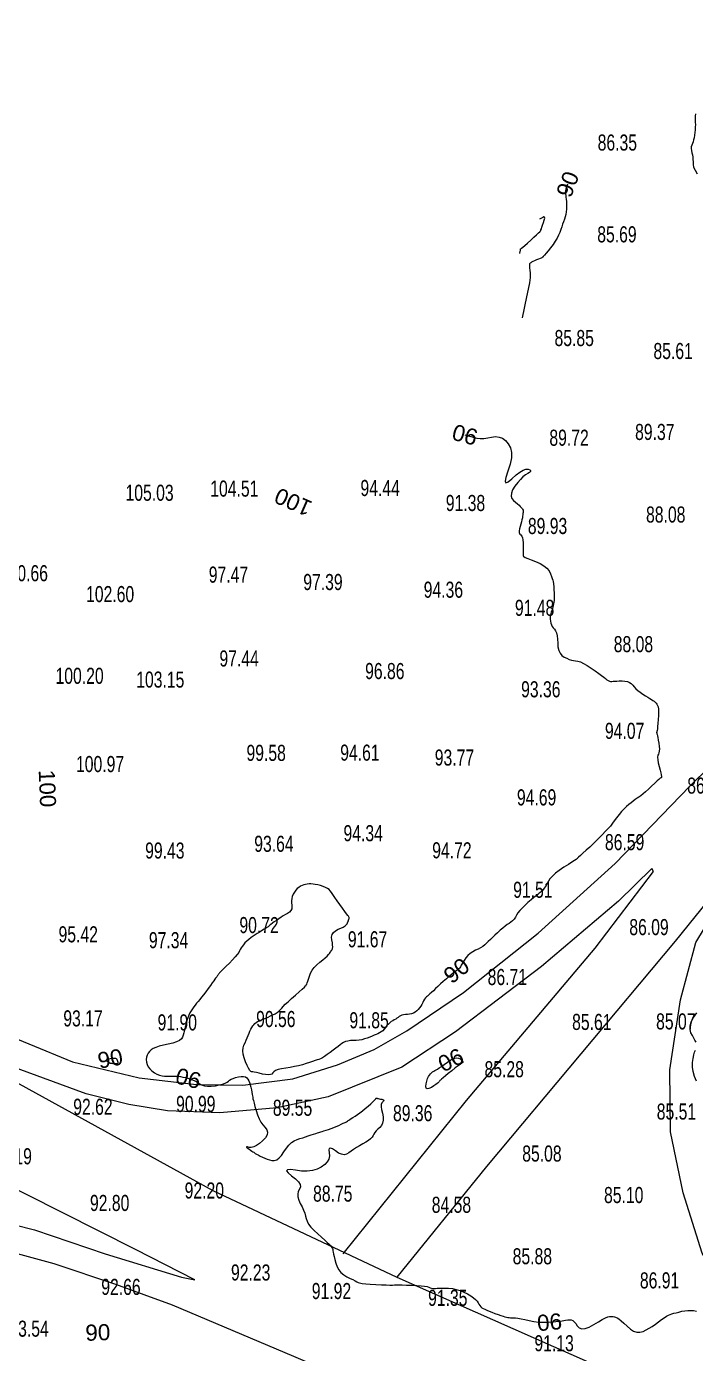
# Model space of a CAD drawing. Header units: metres. Extents: x 431006 to 434411, y 2469261 to 2473208.
# Drawn here: x 433184.7 to 433351, y 2471545.4 to 2471875.3 of the extents above; entities that cross this region are included whole.
import ezdxf
from ezdxf.enums import TextEntityAlignment as Align

# ---------------------------------------------------------------- set-up
doc = ezdxf.new("R2010")
doc.units = ezdxf.units.M
doc.header["$MEASUREMENT"] = 0
for name, color, linetype, lineweight in [('CAO DO', 8, 'Continuous', 18), ('duong nhua-ks', 8, 'Continuous', 18), ('MH_DongMuc', 8, 'Continuous', 18), ('MH_DongMuc_Con', 8, 'Continuous', 18)]:
    doc.layers.add(name, color=color, linetype=linetype, lineweight=lineweight)
doc.styles.get("Standard").update_dxf_attribs({"font": 'arial.ttf'})

msp = doc.modelspace()

# ---------------------------------------------------------------- linework, layer by layer
at = {"layer": 'duong nhua-ks', "color": 8, "lineweight": 0}
for points in [[(433174.36, 2471626.83), (433196.14, 2471617.93), (433212.68, 2471613.9), (433226.93, 2471612.3), (433238.48, 2471612.15), (433250.9, 2471613.69), (433262.05, 2471617.2), (433271.12, 2471620.99), (433279.23, 2471625.59), (433293.35, 2471635.18), (433311.92, 2471649.87), (433331.01, 2471667.22), (433349.58, 2471686.45), (433369.7, 2471706.2), (433396.39, 2471734.57), (433409.85, 2471750.52), (433423.6, 2471766.84), (433429.29, 2471774.81), (433442.06, 2471792.73), (433453.25, 2471808.58), (433465.72, 2471823.36), (433482.51, 2471844.12), (433498.96, 2471862.2), (433513.62, 2471877.63)], [(433174.36, 2471626.83), (433196.14, 2471617.93), (433212.68, 2471613.9), (433226.93, 2471612.3), (433238.48, 2471612.15), (433250.9, 2471613.69), (433262.05, 2471617.2), (433271.12, 2471620.99), (433279.23, 2471625.59), (433293.35, 2471635.18), (433311.92, 2471649.87), (433331.01, 2471667.22), (433349.58, 2471686.45), (433369.7, 2471706.2), (433396.39, 2471734.57), (433409.85, 2471750.52), (433423.6, 2471766.84), (433429.29, 2471774.81), (433442.06, 2471792.73), (433453.25, 2471808.58), (433465.72, 2471823.36), (433482.51, 2471844.12), (433495.37, 2471858.25)], [(433362.36, 2471668.23), (433345.97, 2471647.95), (433299.06, 2471591.93), (433276.74, 2471564.37)], [(433362.36, 2471668.23), (433345.97, 2471647.95), (433299.06, 2471591.93), (433276.74, 2471564.37)], [(433276.77, 2471564.35), (433339.47, 2471536.61), (433381.1, 2471520.35), (433425.44, 2471504.06), (433446.6, 2471497.57), (433411.28, 2471513.63), (433394.91, 2471522.32), (433380.64, 2471533.24), (433369.25, 2471544.37), (433359.12, 2471559.38), (433352.68, 2471570.35), (433347.91, 2471585.35), (433344.81, 2471600.52), (433344.65, 2471615.92), (433347.25, 2471633.33), (433351.14, 2471647.59), (433359.69, 2471661.81), (433362.36, 2471668.23)], [(433276.77, 2471564.35), (433339.47, 2471536.61), (433381.1, 2471520.35), (433425.44, 2471504.06), (433446.6, 2471497.57), (433411.28, 2471513.63), (433394.91, 2471522.32), (433380.64, 2471533.24), (433369.25, 2471544.37), (433359.12, 2471559.38), (433352.68, 2471570.35), (433347.91, 2471585.35), (433344.81, 2471600.52), (433344.65, 2471615.92), (433347.25, 2471633.33), (433351.14, 2471647.59), (433359.69, 2471661.81), (433362.36, 2471668.23)], [(433263.39, 2471570.16), (433294.08, 2471608.31), (433326.1, 2471646.21), (433340.59, 2471665.19), (433340.16, 2471665.99), (433331.84, 2471657.86), (433312.72, 2471641.58), (433291.38, 2471625.36), (433278.01, 2471616.57), (433259.7, 2471609.24), (433246.98, 2471606.51), (433232.73, 2471605.26), (433219.76, 2471605.75), (433210.15, 2471607.33), (433199.56, 2471609.95), (433176.66, 2471618.37), (433159.83, 2471626.62), (433140.11, 2471637.11), (433128.94, 2471642.14)], [(433263.39, 2471570.16), (433294.08, 2471608.31), (433326.1, 2471646.21), (433340.59, 2471665.19), (433340.16, 2471665.99), (433331.84, 2471657.86), (433312.72, 2471641.58), (433291.38, 2471625.36), (433278.01, 2471616.57), (433259.7, 2471609.24), (433246.98, 2471606.51), (433232.73, 2471605.26), (433219.76, 2471605.75), (433210.15, 2471607.33), (433199.56, 2471609.95), (433176.66, 2471618.37), (433159.83, 2471626.62), (433140.11, 2471637.11), (433128.94, 2471642.14)], [(433128.94, 2471642.14), (433230.99, 2471585.92), (433276.77, 2471564.35)], [(433128.94, 2471642.14), (433230.99, 2471585.92), (433276.77, 2471564.35)], [(433172.24, 2471579.77), (433186.71, 2471576.18), (433204.28, 2471570.17), (433223.24, 2471564.36), (433226.56, 2471563.7), (433211.77, 2471571.28), (433175.6, 2471589.49)], [(433175.91, 2471572.04), (433191.48, 2471567.78), (433206.79, 2471562.62), (433220.89, 2471557.52), (433251.04, 2471544.73), (433287.61, 2471529.15), (433375.96, 2471494.55), (433416.28, 2471482.84), (433510.08, 2471454.2), (433575.29, 2471438.18), (433644.64, 2471423.07), (433700.03, 2471413.73), (433776.17, 2471404.22), (433832.6, 2471398.98), (433885.84, 2471396.04), (433937.55, 2471395.79), (433966.24, 2471398.33), (433998.71, 2471400.01), (434091.39, 2471408.76), (434148.55, 2471416.51), (434151.35, 2471417.02)]]:
    msp.add_lwpolyline(points, dxfattribs=at)
at = {"layer": 'duong nhua-ks', "color": 9, "lineweight": 0}
for points in [[(433174.36, 2471626.83), (433196.14, 2471617.93), (433212.68, 2471613.9), (433226.93, 2471612.3), (433238.48, 2471612.15), (433250.9, 2471613.69), (433262.05, 2471617.2), (433271.12, 2471620.99), (433279.23, 2471625.59), (433293.35, 2471635.18), (433311.92, 2471649.87), (433331.01, 2471667.22), (433349.58, 2471686.45), (433369.7, 2471706.2), (433396.39, 2471734.57), (433409.85, 2471750.52), (433423.6, 2471766.84), (433429.29, 2471774.81), (433432.03, 2471778.66)], [(433174.36, 2471626.83), (433196.14, 2471617.93), (433212.68, 2471613.9), (433226.93, 2471612.3), (433238.48, 2471612.15), (433250.9, 2471613.69), (433262.05, 2471617.2), (433271.12, 2471620.99), (433279.23, 2471625.59), (433293.35, 2471635.18), (433311.92, 2471649.87), (433331.01, 2471667.22), (433349.58, 2471686.45), (433369.7, 2471706.2), (433396.39, 2471734.57), (433409.85, 2471750.52), (433423.6, 2471766.84), (433429.29, 2471774.81), (433432.03, 2471778.66)], [(433362.36, 2471668.23), (433345.97, 2471647.95), (433299.06, 2471591.93), (433276.74, 2471564.37)], [(433362.36, 2471668.23), (433345.97, 2471647.95), (433299.06, 2471591.93), (433276.74, 2471564.37)], [(433276.77, 2471564.35), (433339.47, 2471536.61), (433381.1, 2471520.35), (433425.44, 2471504.06), (433446.6, 2471497.57), (433411.28, 2471513.63), (433394.91, 2471522.32), (433380.64, 2471533.24), (433369.25, 2471544.37), (433359.12, 2471559.38), (433352.68, 2471570.35), (433347.91, 2471585.35), (433344.81, 2471600.52), (433344.65, 2471615.92), (433347.25, 2471633.33), (433351.14, 2471647.59), (433359.69, 2471661.81), (433362.36, 2471668.23)], [(433276.77, 2471564.35), (433339.47, 2471536.61), (433381.1, 2471520.35), (433425.44, 2471504.06), (433446.6, 2471497.57), (433411.28, 2471513.63), (433394.91, 2471522.32), (433380.64, 2471533.24), (433369.25, 2471544.37), (433359.12, 2471559.38), (433352.68, 2471570.35), (433347.91, 2471585.35), (433344.81, 2471600.52), (433344.65, 2471615.92), (433347.25, 2471633.33), (433351.14, 2471647.59), (433359.69, 2471661.81), (433362.36, 2471668.23)], [(433263.39, 2471570.16), (433294.08, 2471608.31), (433326.1, 2471646.21), (433340.59, 2471665.19), (433340.16, 2471665.99), (433331.84, 2471657.86), (433312.72, 2471641.58), (433291.38, 2471625.36), (433278.01, 2471616.57), (433259.7, 2471609.24), (433246.98, 2471606.51), (433232.73, 2471605.26), (433219.76, 2471605.75), (433210.15, 2471607.33), (433199.56, 2471609.95), (433176.66, 2471618.37), (433159.83, 2471626.62), (433140.11, 2471637.11), (433128.94, 2471642.14)], [(433263.39, 2471570.16), (433294.08, 2471608.31), (433326.1, 2471646.21), (433340.59, 2471665.19), (433340.16, 2471665.99), (433331.84, 2471657.86), (433312.72, 2471641.58), (433291.38, 2471625.36), (433278.01, 2471616.57), (433259.7, 2471609.24), (433246.98, 2471606.51), (433232.73, 2471605.26), (433219.76, 2471605.75), (433210.15, 2471607.33), (433199.56, 2471609.95), (433176.66, 2471618.37), (433159.83, 2471626.62), (433140.11, 2471637.11), (433128.94, 2471642.14)], [(433128.94, 2471642.14), (433230.99, 2471585.92), (433276.77, 2471564.35)], [(433128.94, 2471642.14), (433230.99, 2471585.92), (433276.77, 2471564.35)], [(433172.24, 2471579.77), (433186.71, 2471576.18), (433204.28, 2471570.17), (433223.24, 2471564.36), (433226.56, 2471563.7), (433211.77, 2471571.28), (433175.6, 2471589.49)], [(433175.91, 2471572.04), (433191.48, 2471567.78), (433206.79, 2471562.62), (433220.89, 2471557.52), (433251.04, 2471544.73), (433287.61, 2471529.15), (433375.96, 2471494.55), (433416.28, 2471482.84), (433510.08, 2471454.2), (433575.29, 2471438.18), (433644.64, 2471423.07), (433680.45, 2471417.04)]]:
    msp.add_lwpolyline(points, dxfattribs=at)
at = {"layer": 'MH_DongMuc', "color": 8, "lineweight": 0, "elevation": 90}
for points in [[(433319.23, 2471836.09), (433318.74, 2471834.81), (433318.67, 2471834.44), (433318.64, 2471834.05), (433318.67, 2471833.66), (433318.74, 2471833.27), (433318.82, 2471832.84), (433318.89, 2471832.35), (433318.94, 2471831.81), (433318.96, 2471831.21), (433318.97, 2471830.56), (433318.94, 2471829.89), (433318.88, 2471829.23), (433318.77, 2471828.59), (433318.62, 2471827.96), (433318.43, 2471827.36), (433318.21, 2471826.75), (433317.99, 2471826.11), (433317.76, 2471825.47), (433317.52, 2471824.8), (433317.27, 2471824.11), (433316.98, 2471823.39), (433316.6, 2471822.65), (433316.14, 2471821.89), (433315.59, 2471821.09), (433314.96, 2471820.27), (433314.35, 2471819.52), (433313.86, 2471818.92), (433313.5, 2471818.48), (433313.26, 2471818.19), (433313.14, 2471818.06), (433313.09, 2471818.01), (433313.04, 2471817.97), (433313, 2471817.93), (433312.96, 2471817.89), (433312.91, 2471817.86), (433312.83, 2471817.81), (433312.64, 2471817.72), (433312.36, 2471817.6), (433311.98, 2471817.44), (433311.5, 2471817.24), (433311.01, 2471817.03), (433310.61, 2471816.85), (433310.28, 2471816.68), (433310.04, 2471816.53), (433309.87, 2471816.41), (433309.77, 2471816.25), (433309.72, 2471815.99), (433309.72, 2471815.65), (433309.77, 2471815.2), (433309.86, 2471814.67), (433309.93, 2471813.94), (433309.88, 2471812.92), (433309.71, 2471811.59), (433309.43, 2471809.97), (433309.04, 2471808.06), (433307.9, 2471802.9)], [(433293.7, 2471773.79), (433296.64, 2471772.99), (433297.52, 2471772.89), (433298.43, 2471772.9), (433299.37, 2471773), (433300.33, 2471773.2), (433301.28, 2471773.33), (433302.17, 2471773.23), (433303, 2471772.91), (433303.77, 2471772.35), (433304.48, 2471771.56), (433305.01, 2471770.57), (433305.28, 2471769.39), (433305.26, 2471768.02), (433304.97, 2471766.47), (433304.4, 2471764.73), (433303.87, 2471763.19), (433303.7, 2471762.23), (433303.9, 2471761.86), (433304.46, 2471762.06), (433305.38, 2471762.84), (433306.42, 2471763.8), (433307.34, 2471764.51), (433308.15, 2471764.99), (433308.84, 2471765.22), (433309.41, 2471765.21), (433309.82, 2471765.06), (433310.01, 2471764.89), (433309.99, 2471764.68), (433309.75, 2471764.44), (433309.3, 2471764.17), (433308.72, 2471763.82), (433308.12, 2471763.32), (433307.49, 2471762.69), (433306.83, 2471761.91), (433306.13, 2471761), (433305.56, 2471760.08), (433305.23, 2471759.26), (433305.16, 2471758.55), (433305.34, 2471757.94), (433305.78, 2471757.45), (433306.3, 2471757.03), (433306.76, 2471756.65), (433307.15, 2471756.3), (433307.46, 2471755.99), (433307.7, 2471755.72), (433307.89, 2471755.48), (433308.03, 2471755.27), (433308.13, 2471755.09), (433308.18, 2471754.93), (433308.19, 2471754.8), (433308.17, 2471754.66), (433308.15, 2471754.46), (433308.12, 2471754.21), (433308.08, 2471753.91), (433308.03, 2471753.55), (433307.97, 2471753.14), (433307.87, 2471752.68), (433307.75, 2471752.17), (433307.59, 2471751.6), (433307.4, 2471750.99), (433307.24, 2471750.39), (433307.17, 2471749.88), (433307.21, 2471749.46), (433307.34, 2471749.12), (433307.57, 2471748.88), (433307.81, 2471748.61), (433307.99, 2471748.2), (433308.11, 2471747.66), (433308.17, 2471746.97), (433308.17, 2471746.14), (433308.14, 2471745.32), (433308.13, 2471744.67), (433308.13, 2471744.17), (433308.14, 2471743.82), (433308.16, 2471743.64), (433308.31, 2471743.5), (433308.69, 2471743.29), (433309.31, 2471743.01), (433310.17, 2471742.67), (433311.27, 2471742.25), (433312.39, 2471741.77), (433313.31, 2471741.23), (433314.05, 2471740.63), (433314.6, 2471739.97), (433314.96, 2471739.26), (433315.19, 2471738.59), (433315.38, 2471738.04), (433315.53, 2471737.62), (433315.62, 2471737.34), (433315.67, 2471737.18), (433315.7, 2471736.99), (433315.73, 2471736.63), (433315.77, 2471736.08), (433315.81, 2471735.35), (433315.86, 2471734.43), (433315.88, 2471733.46), (433315.84, 2471732.56), (433315.74, 2471731.74), (433315.58, 2471730.98), (433315.36, 2471730.29), (433315.14, 2471729.66), (433314.99, 2471729.05), (433314.9, 2471728.48), (433314.89, 2471727.95), (433314.94, 2471727.45), (433315.05, 2471726.98), (433315.2, 2471726.54), (433315.4, 2471726.14), (433315.65, 2471725.78), (433315.93, 2471725.45), (433316.21, 2471725.06), (433316.43, 2471724.52), (433316.6, 2471723.84), (433316.7, 2471723.01), (433316.75, 2471722.03), (433316.83, 2471721.05), (433317.03, 2471720.2), (433317.36, 2471719.5), (433317.81, 2471718.95), (433318.38, 2471718.53), (433319, 2471718.22), (433319.6, 2471717.97), (433320.16, 2471717.79), (433320.7, 2471717.68), (433321.21, 2471717.63), (433321.76, 2471717.55), (433322.42, 2471717.32), (433323.2, 2471716.95), (433324.1, 2471716.43), (433325.11, 2471715.77), (433326.11, 2471715.08), (433326.96, 2471714.48), (433327.66, 2471713.96), (433328.23, 2471713.53), (433328.64, 2471713.18), (433328.98, 2471712.9), (433329.31, 2471712.7), (433329.62, 2471712.56), (433329.92, 2471712.5), (433330.21, 2471712.5), (433330.53, 2471712.53), (433330.95, 2471712.56), (433331.47, 2471712.58), (433332.07, 2471712.6), (433332.77, 2471712.61), (433333.47, 2471712.58), (433334.09, 2471712.46), (433334.62, 2471712.24), (433335.06, 2471711.94), (433335.43, 2471711.55), (433335.78, 2471711.11), (433336.21, 2471710.67), (433336.72, 2471710.23), (433337.3, 2471709.79), (433337.95, 2471709.34), (433338.6, 2471708.92), (433339.17, 2471708.55), (433339.67, 2471708.24), (433340.08, 2471707.98), (433340.42, 2471707.76), (433340.71, 2471707.57), (433340.97, 2471707.34), (433341.2, 2471707.1), (433341.41, 2471706.82), (433341.58, 2471706.53), (433341.72, 2471706.14), (433341.8, 2471705.59), (433341.84, 2471704.89), (433341.82, 2471704.04), (433341.75, 2471703.03), (433341.67, 2471702.04), (433341.6, 2471701.26), (433341.54, 2471700.69), (433341.49, 2471700.32), (433341.46, 2471700.16), (433341.44, 2471700.1), (433341.42, 2471700.04), (433341.4, 2471699.99), (433341.39, 2471699.94), (433341.37, 2471699.89), (433341.36, 2471699.83), (433341.36, 2471699.76), (433341.37, 2471699.68), (433341.39, 2471699.59), (433341.42, 2471699.49), (433341.46, 2471699.3), (433341.53, 2471698.97), (433341.62, 2471698.5), (433341.74, 2471697.88), (433341.87, 2471697.12), (433341.99, 2471696.34), (433342.04, 2471695.69), (433342.02, 2471695.15), (433341.94, 2471694.73), (433341.79, 2471694.42), (433341.65, 2471694.11), (433341.6, 2471693.64), (433341.64, 2471693.03), (433341.76, 2471692.26), (433341.98, 2471691.35), (433342.2, 2471690.46), (433342.38, 2471689.75), (433342.51, 2471689.22), (433342.58, 2471688.87), (433342.6, 2471688.71), (433342.59, 2471688.65), (433342.56, 2471688.59), (433342.52, 2471688.55), (433342.46, 2471688.52), (433342.39, 2471688.49), (433342.24, 2471688.4), (433341.94, 2471688.14), (433341.48, 2471687.73), (433340.87, 2471687.17), (433340.11, 2471686.44), (433339.31, 2471685.69), (433338.6, 2471685.05), (433337.97, 2471684.51), (433337.42, 2471684.07), (433336.96, 2471683.74), (433336.52, 2471683.44), (433336.05, 2471683.11), (433335.54, 2471682.74), (433335, 2471682.33), (433334.43, 2471681.88), (433333.84, 2471681.38), (433333.24, 2471680.8), (433332.63, 2471680.14), (433332.01, 2471679.4), (433331.38, 2471678.58), (433330.82, 2471677.81), (433330.37, 2471677.21), (433330.05, 2471676.78), (433329.86, 2471676.51), (433329.79, 2471676.42), (433329.79, 2471676.41), (433329.78, 2471676.4), (433329.77, 2471676.39), (433329.77, 2471676.38), (433329.76, 2471676.38), (433329.68, 2471676.3), (433329.46, 2471676.06), (433329.09, 2471675.68), (433328.57, 2471675.14), (433327.91, 2471674.45), (433327.17, 2471673.68), (433326.38, 2471672.9), (433325.57, 2471672.11), (433324.72, 2471671.32), (433323.84, 2471670.51), (433323.03, 2471669.78), (433322.39, 2471669.2), (433321.94, 2471668.79), (433321.66, 2471668.53), (433321.57, 2471668.43), (433321.56, 2471668.41), (433321.54, 2471668.39), (433321.52, 2471668.37), (433321.5, 2471668.35), (433321.47, 2471668.33), (433321.32, 2471668.24), (433320.92, 2471667.98), (433320.29, 2471667.57), (433319.42, 2471667.01), (433318.3, 2471666.29), (433317.16, 2471665.51), (433316.2, 2471664.78), (433315.43, 2471664.08), (433314.84, 2471663.43), (433314.43, 2471662.81), (433314.13, 2471662.26), (433313.87, 2471661.78), (433313.63, 2471661.39), (433313.42, 2471661.07), (433313.25, 2471660.83), (433313.08, 2471660.63), (433312.89, 2471660.42), (433312.67, 2471660.22), (433312.43, 2471660.02), (433312.17, 2471659.81), (433311.84, 2471659.55), (433311.4, 2471659.19), (433310.84, 2471658.73), (433310.16, 2471658.17), (433309.36, 2471657.5), (433308.57, 2471656.8), (433307.89, 2471656.14), (433307.32, 2471655.51), (433306.88, 2471654.92), (433306.54, 2471654.36), (433306.25, 2471653.85), (433305.91, 2471653.39), (433305.54, 2471652.99), (433305.14, 2471652.63), (433304.69, 2471652.33), (433304.21, 2471652.02), (433303.68, 2471651.63), (433303.1, 2471651.17), (433302.48, 2471650.63), (433301.82, 2471650.02), (433301.16, 2471649.39), (433300.55, 2471648.81), (433300.01, 2471648.29), (433299.51, 2471647.81), (433299.08, 2471647.38), (433298.64, 2471646.99), (433298.14, 2471646.62), (433297.59, 2471646.27), (433296.97, 2471645.94), (433296.3, 2471645.64), (433295.62, 2471645.3), (433295, 2471644.88), (433294.43, 2471644.37), (433293.92, 2471643.77), (433293.47, 2471643.09), (433293.08, 2471642.43), (433292.77, 2471641.92), (433292.56, 2471641.54), (433292.42, 2471641.3), (433292.37, 2471641.21), (433292.36, 2471641.18), (433292.35, 2471641.16), (433292.33, 2471641.14), (433292.3, 2471641.13), (433292.27, 2471641.12), (433292.15, 2471641.04), (433291.86, 2471640.81), (433291.39, 2471640.45), (433290.76, 2471639.94), (433289.95, 2471639.28), (433289.09, 2471638.58), (433288.3, 2471637.91), (433287.58, 2471637.27), (433286.93, 2471636.67), (433286.35, 2471636.11), (433285.84, 2471635.6), (433285.38, 2471635.17), (433284.98, 2471634.8), (433284.63, 2471634.5), (433284.35, 2471634.28), (433284.1, 2471634.06), (433283.86, 2471633.79), (433283.63, 2471633.46), (433283.4, 2471633.08), (433283.19, 2471632.64), (433282.97, 2471632.19), (433282.71, 2471631.75), (433282.42, 2471631.34), (433282.08, 2471630.95), (433281.72, 2471630.58), (433281.31, 2471630.26), (433280.88, 2471630.01), (433280.41, 2471629.84), (433279.92, 2471629.74), (433279.39, 2471629.71), (433278.88, 2471629.7), (433278.42, 2471629.64), (433278.01, 2471629.54), (433277.67, 2471629.38), (433277.38, 2471629.19), (433277.1, 2471628.97), (433276.8, 2471628.75), (433276.48, 2471628.55), (433276.13, 2471628.34), (433275.76, 2471628.14), (433275.39, 2471627.92), (433275.02, 2471627.64), (433274.66, 2471627.31), (433274.31, 2471626.92), (433273.97, 2471626.48), (433273.63, 2471626.04), (433273.27, 2471625.66), (433272.88, 2471625.35), (433272.48, 2471625.09), (433272.06, 2471624.9), (433271.61, 2471624.73), (433271.12, 2471624.53), (433270.59, 2471624.32), (433270.02, 2471624.09), (433269.41, 2471623.84), (433268.76, 2471623.6), (433268.1, 2471623.42), (433267.4, 2471623.29), (433266.69, 2471623.22), (433265.95, 2471623.2), (433265.23, 2471623.18), (433264.59, 2471623.09), (433264.01, 2471622.95), (433263.51, 2471622.74), (433263.09, 2471622.47), (433262.66, 2471622.14), (433262.15, 2471621.76), (433261.57, 2471621.31), (433260.92, 2471620.81), (433260.19, 2471620.26), (433259.46, 2471619.72), (433258.82, 2471619.28), (433258.26, 2471618.93), (433257.78, 2471618.68), (433257.38, 2471618.53), (433256.97, 2471618.4), (433256.45, 2471618.24), (433255.82, 2471618.03), (433255.08, 2471617.79), (433254.23, 2471617.5), (433253.3, 2471617.21), (433252.32, 2471616.95), (433251.3, 2471616.72), (433250.24, 2471616.52), (433249.13, 2471616.35), (433248.09, 2471616.18), (433247.26, 2471615.98), (433246.61, 2471615.74), (433246.17, 2471615.47), (433245.93, 2471615.16), (433245.7, 2471614.89), (433245.33, 2471614.73), (433244.81, 2471614.68), (433244.15, 2471614.73), (433243.33, 2471614.89), (433242.51, 2471615.08), (433241.84, 2471615.23), (433241.31, 2471615.34), (433240.92, 2471615.39), (433240.67, 2471615.41), (433240.47, 2471615.5), (433240.22, 2471615.8), (433239.92, 2471616.31), (433239.56, 2471617.02), (433239.15, 2471617.95), (433238.79, 2471618.93), (433238.57, 2471619.83), (433238.49, 2471620.65), (433238.55, 2471621.39), (433238.75, 2471622.05), (433239.02, 2471622.66), (433239.28, 2471623.27), (433239.54, 2471623.86), (433239.78, 2471624.45), (433240.02, 2471625.02), (433240.25, 2471625.57), (433240.48, 2471626.05), (433240.72, 2471626.48), (433240.95, 2471626.84), (433241.18, 2471627.15), (433241.45, 2471627.42), (433241.77, 2471627.68), (433242.16, 2471627.92), (433242.61, 2471628.15), (433243.13, 2471628.36), (433243.67, 2471628.58), (433244.23, 2471628.81), (433244.79, 2471629.05), (433245.35, 2471629.32), (433245.93, 2471629.6), (433246.48, 2471629.89), (433246.97, 2471630.2), (433247.41, 2471630.54), (433247.8, 2471630.89), (433248.13, 2471631.26), (433248.51, 2471631.69), (433249.04, 2471632.23), (433249.72, 2471632.87), (433250.55, 2471633.63), (433251.54, 2471634.49), (433252.49, 2471635.32), (433253.23, 2471635.98), (433253.77, 2471636.46), (433254.09, 2471636.77), (433254.2, 2471636.91), (433254.2, 2471636.95), (433254.22, 2471637), (433254.25, 2471637.05), (433254.29, 2471637.1), (433254.34, 2471637.14), (433254.41, 2471637.26), (433254.51, 2471637.53), (433254.65, 2471637.94), (433254.83, 2471638.5), (433255.04, 2471639.21), (433255.33, 2471639.97), (433255.73, 2471640.71), (433256.24, 2471641.4), (433256.87, 2471642.07), (433257.6, 2471642.71), (433258.34, 2471643.29), (433258.94, 2471643.79), (433259.42, 2471644.22), (433259.77, 2471644.56), (433260, 2471644.83), (433260.15, 2471645.06), (433260.3, 2471645.28), (433260.44, 2471645.49), (433260.57, 2471645.68), (433260.68, 2471645.87), (433260.77, 2471646.11), (433260.81, 2471646.47), (433260.79, 2471646.94), (433260.73, 2471647.53), (433260.61, 2471648.23), (433260.56, 2471648.94), (433260.69, 2471649.56), (433261, 2471650.09), (433261.49, 2471650.52), (433262.17, 2471650.86), (433262.87, 2471651.15), (433263.44, 2471651.43), (433263.88, 2471651.71), (433264.2, 2471651.98), (433264.39, 2471652.25), (433264.51, 2471652.5), (433264.61, 2471652.74), (433264.71, 2471652.96), (433264.78, 2471653.16), (433264.85, 2471653.34), (433264.89, 2471653.51), (433264.89, 2471653.67), (433264.87, 2471653.82), (433264.81, 2471653.97), (433264.71, 2471654.11), (433264.54, 2471654.33), (433264.24, 2471654.73), (433263.83, 2471655.31), (433263.29, 2471656.08), (433262.63, 2471657.02), (433261.95, 2471657.98), (433261.37, 2471658.8), (433260.89, 2471659.48), (433260.49, 2471660.02), (433260.2, 2471660.41), (433259.9, 2471660.73), (433259.51, 2471661.01), (433259.03, 2471661.27), (433258.46, 2471661.51), (433257.8, 2471661.71), (433257.12, 2471661.89), (433256.49, 2471662.02), (433255.92, 2471662.11), (433255.4, 2471662.15), (433254.94, 2471662.16), (433254.5, 2471662.12), (433254.07, 2471662.04), (433253.64, 2471661.92), (433253.21, 2471661.75), (433252.78, 2471661.55), (433252.37, 2471661.29), (433251.99, 2471660.97), (433251.64, 2471660.58), (433251.31, 2471660.12), (433251.02, 2471659.6), (433250.78, 2471659.05), (433250.62, 2471658.5), (433250.55, 2471657.96), (433250.55, 2471657.42), (433250.63, 2471656.88), (433250.69, 2471656.37), (433250.62, 2471655.91), (433250.41, 2471655.5), (433250.08, 2471655.14), (433249.62, 2471654.83), (433249.09, 2471654.54), (433248.54, 2471654.21), (433247.98, 2471653.86), (433247.41, 2471653.48), (433246.82, 2471653.07), (433246.26, 2471652.68), (433245.81, 2471652.35), (433245.44, 2471652.08), (433245.18, 2471651.86), (433245, 2471651.71), (433244.87, 2471651.59), (433244.74, 2471651.48), (433244.61, 2471651.38), (433244.48, 2471651.29), (433244.35, 2471651.21), (433244.15, 2471651.1), (433243.81, 2471650.89), (433243.35, 2471650.61), (433242.75, 2471650.24), (433242.02, 2471649.78), (433241.26, 2471649.29), (433240.58, 2471648.81), (433239.98, 2471648.35), (433239.45, 2471647.9), (433239, 2471647.46), (433238.61, 2471647.03), (433238.29, 2471646.62), (433238.02, 2471646.23), (433237.8, 2471645.86), (433237.64, 2471645.5), (433237.44, 2471645.11), (433237.09, 2471644.6), (433236.58, 2471644), (433235.93, 2471643.29), (433235.13, 2471642.48), (433234.33, 2471641.69), (433233.68, 2471641.05), (433233.19, 2471640.55), (433232.86, 2471640.21), (433232.67, 2471640.02), (433232.57, 2471639.9), (433232.48, 2471639.78), (433232.39, 2471639.67), (433232.31, 2471639.56), (433232.24, 2471639.46), (433232.16, 2471639.35), (433232.07, 2471639.22), (433231.97, 2471639.07), (433231.85, 2471638.91), (433231.72, 2471638.73), (433231.53, 2471638.47), (433231.25, 2471638.09), (433230.87, 2471637.57), (433230.4, 2471636.92), (433229.83, 2471636.13), (433229.24, 2471635.33), (433228.7, 2471634.6), (433228.2, 2471633.96), (433227.76, 2471633.39), (433227.36, 2471632.91), (433226.98, 2471632.46), (433226.63, 2471632.01), (433226.28, 2471631.56), (433225.95, 2471631.1), (433225.63, 2471630.63), (433225.33, 2471630.13), (433225.05, 2471629.55), (433224.8, 2471628.89), (433224.57, 2471628.16), (433224.36, 2471627.36), (433224.17, 2471626.55), (433223.99, 2471625.82), (433223.81, 2471625.16), (433223.64, 2471624.58), (433223.47, 2471624.07), (433223.2, 2471623.62), (433222.7, 2471623.22), (433221.99, 2471622.87), (433221.05, 2471622.57), (433219.9, 2471622.31), (433218.71, 2471622.07), (433217.7, 2471621.81), (433216.85, 2471621.52), (433216.17, 2471621.22), (433215.65, 2471620.89), (433215.26, 2471620.52), (433214.95, 2471620.1), (433214.71, 2471619.61), (433214.56, 2471619.07), (433214.48, 2471618.46), (433214.5, 2471617.84), (433214.66, 2471617.25), (433214.94, 2471616.68), (433215.35, 2471616.15), (433215.88, 2471615.64), (433216.49, 2471615.19), (433217.11, 2471614.84), (433217.74, 2471614.59), (433218.38, 2471614.43), (433219.03, 2471614.37), (433219.65, 2471614.36), (433220.22, 2471614.36), (433220.72, 2471614.36), (433221.16, 2471614.37), (433221.55, 2471614.38), (433221.94, 2471614.38), (433222.41, 2471614.34), (433222.96, 2471614.26), (433223.59, 2471614.14), (433224.3, 2471613.99), (433225.04, 2471613.79), (433225.73, 2471613.55), (433226.39, 2471613.25), (433227, 2471612.91), (433227.59, 2471612.52), (433228.2, 2471612.16), (433228.91, 2471611.93), (433229.72, 2471611.83), (433230.63, 2471611.84), (433231.64, 2471611.98), (433232.61, 2471612.19), (433233.43, 2471612.4), (433234.08, 2471612.63), (433234.56, 2471612.87), (433234.89, 2471613.12), (433235.18, 2471613.36), (433235.58, 2471613.59), (433236.08, 2471613.8), (433236.67, 2471614), (433237.37, 2471614.18), (433238.06, 2471614.3), (433238.65, 2471614.3), (433239.12, 2471614.19), (433239.49, 2471613.98), (433239.74, 2471613.64), (433239.94, 2471613.23), (433240.12, 2471612.75), (433240.29, 2471612.22), (433240.45, 2471611.63), (433240.6, 2471610.97), (433240.73, 2471610.35), (433240.83, 2471609.83), (433240.9, 2471609.43), (433240.95, 2471609.14), (433240.96, 2471608.96), (433241, 2471608.73), (433241.09, 2471608.3), (433241.26, 2471607.67), (433241.48, 2471606.84), (433241.77, 2471605.81), (433242.12, 2471604.74), (433242.52, 2471603.78), (433242.97, 2471602.94), (433243.47, 2471602.22), (433244.03, 2471601.61), (433244.47, 2471601.03), (433244.62, 2471600.41), (433244.5, 2471599.75), (433244.08, 2471599.04), (433243.39, 2471598.28), (433242.58, 2471597.59), (433241.84, 2471597.09), (433241.17, 2471596.76), (433240.56, 2471596.62), (433240.02, 2471596.66), (433239.61, 2471596.75), (433239.39, 2471596.75), (433239.38, 2471596.67), (433239.57, 2471596.5), (433239.95, 2471596.25), (433240.39, 2471595.98), (433240.74, 2471595.75), (433241, 2471595.58), (433241.18, 2471595.45), (433241.27, 2471595.38), (433241.36, 2471595.3), (433241.57, 2471595.17), (433241.87, 2471594.99), (433242.28, 2471594.76), (433242.8, 2471594.48), (433243.37, 2471594.19), (433243.94, 2471593.94), (433244.52, 2471593.72), (433245.11, 2471593.54), (433245.71, 2471593.4), (433246.3, 2471593.38), (433246.9, 2471593.59), (433247.5, 2471594.02), (433248.1, 2471594.67), (433248.7, 2471595.55), (433249.31, 2471596.46), (433249.94, 2471597.22), (433250.59, 2471597.83), (433251.27, 2471598.29), (433251.96, 2471598.59), (433252.66, 2471598.82), (433253.36, 2471599.05), (433254.06, 2471599.28), (433254.75, 2471599.5), (433255.43, 2471599.73), (433256.07, 2471599.93), (433256.61, 2471600.1), (433257.05, 2471600.24), (433257.39, 2471600.34), (433257.63, 2471600.41), (433257.87, 2471600.49), (433258.2, 2471600.59), (433258.63, 2471600.73), (433259.16, 2471600.91), (433259.78, 2471601.13), (433260.44, 2471601.36), (433261.09, 2471601.61), (433261.71, 2471601.86), (433262.32, 2471602.12), (433262.91, 2471602.39), (433263.45, 2471602.64), (433263.89, 2471602.86), (433264.24, 2471603.04), (433264.49, 2471603.19), (433264.66, 2471603.3), (433264.82, 2471603.42), (433265.08, 2471603.59), (433265.42, 2471603.81), (433265.86, 2471604.09), (433266.39, 2471604.41), (433266.98, 2471604.8), (433267.6, 2471605.23), (433268.24, 2471605.73), (433268.92, 2471606.28), (433269.62, 2471606.9), (433270.27, 2471607.48), (433270.78, 2471607.96), (433271.16, 2471608.33), (433271.41, 2471608.59), (433271.52, 2471608.74), (433271.57, 2471608.82), (433271.63, 2471608.88), (433271.7, 2471608.9), (433271.77, 2471608.9), (433271.85, 2471608.87), (433271.97, 2471608.83), (433272.14, 2471608.78), (433272.37, 2471608.72), (433272.66, 2471608.66), (433273.01, 2471608.6), (433273.32, 2471608.52), (433273.49, 2471608.42), (433273.54, 2471608.3), (433273.46, 2471608.16), (433273.25, 2471607.99), (433273.02, 2471607.74), (433272.9, 2471607.33), (433272.89, 2471606.76), (433272.98, 2471606.03), (433273.17, 2471605.14), (433273.34, 2471604.22), (433273.36, 2471603.41), (433273.23, 2471602.7), (433272.95, 2471602.1), (433272.52, 2471601.61), (433272.04, 2471601.18), (433271.64, 2471600.76), (433271.3, 2471600.35), (433271.04, 2471599.96), (433270.85, 2471599.59), (433270.62, 2471599.21), (433270.25, 2471598.81), (433269.74, 2471598.4), (433269.09, 2471597.97), (433268.3, 2471597.52), (433267.47, 2471597.06), (433266.71, 2471596.6), (433266.02, 2471596.15), (433265.39, 2471595.71), (433264.83, 2471595.27), (433264.28, 2471594.94), (433263.66, 2471594.82), (433263, 2471594.93), (433262.27, 2471595.25), (433261.49, 2471595.79), (433260.79, 2471596.29), (433260.28, 2471596.49), (433259.97, 2471596.4), (433259.87, 2471596.01), (433259.96, 2471595.32), (433260.03, 2471594.51), (433259.87, 2471593.75), (433259.47, 2471593.03), (433258.84, 2471592.37), (433257.96, 2471591.75), (433256.92, 2471591.25), (433255.76, 2471590.92), (433254.48, 2471590.76), (433253.1, 2471590.77), (433251.6, 2471590.95), (433250.31, 2471591.12), (433249.57, 2471591.07), (433249.37, 2471590.8), (433249.72, 2471590.32), (433250.61, 2471589.62), (433251.61, 2471588.84), (433252.31, 2471588.12), (433252.7, 2471587.45), (433252.78, 2471586.83), (433252.55, 2471586.26), (433252.25, 2471585.69), (433252.13, 2471585.05), (433252.17, 2471584.34), (433252.39, 2471583.56), (433252.77, 2471582.7), (433253.21, 2471581.85), (433253.57, 2471581.04), (433253.87, 2471580.29), (433254.09, 2471579.59), (433254.24, 2471578.95), (433254.45, 2471578.31), (433254.84, 2471577.6), (433255.41, 2471576.84), (433256.17, 2471576.02), (433257.11, 2471575.14), (433258.06, 2471574.3), (433258.85, 2471573.59), (433259.48, 2471573.02), (433259.94, 2471572.58), (433260.24, 2471572.27), (433260.44, 2471572.03), (433260.61, 2471571.77), (433260.74, 2471571.51), (433260.83, 2471571.24), (433260.88, 2471570.95), (433260.94, 2471570.6), (433261.03, 2471570.12), (433261.17, 2471569.5), (433261.36, 2471568.75), (433261.58, 2471567.87), (433261.89, 2471566.97), (433262.33, 2471566.19), (433262.88, 2471565.51), (433263.57, 2471564.94), (433264.37, 2471564.48), (433265.18, 2471564.09), (433265.86, 2471563.77), (433266.41, 2471563.49), (433266.85, 2471563.27), (433267.15, 2471563.1), (433267.52, 2471562.97), (433268.15, 2471562.85), (433269.03, 2471562.74), (433270.17, 2471562.65), (433271.56, 2471562.57), (433272.96, 2471562.51), (433274.11, 2471562.47), (433275.03, 2471562.44), (433275.71, 2471562.44), (433276.15, 2471562.45), (433276.57, 2471562.47), (433277.21, 2471562.47), (433278.07, 2471562.46), (433279.14, 2471562.44), (433280.43, 2471562.4), (433281.72, 2471562.35), (433282.79, 2471562.27), (433283.65, 2471562.16), (433284.3, 2471562.03), (433284.73, 2471561.87), (433285.06, 2471561.73), (433285.39, 2471561.63), (433285.72, 2471561.57), (433286.05, 2471561.56), (433286.39, 2471561.6), (433286.79, 2471561.65), (433287.31, 2471561.68), (433287.96, 2471561.69), (433288.74, 2471561.67), (433289.64, 2471561.63), (433290.59, 2471561.54), (433291.54, 2471561.35), (433292.47, 2471561.07), (433293.39, 2471560.7), (433294.3, 2471560.24), (433295.12, 2471559.75), (433295.8, 2471559.28), (433296.34, 2471558.83), (433296.72, 2471558.41), (433296.96, 2471558.01), (433297.14, 2471557.64), (433297.36, 2471557.32), (433297.62, 2471557.04), (433297.91, 2471556.8), (433298.23, 2471556.6), (433298.63, 2471556.41), (433299.11, 2471556.2), (433299.7, 2471555.95), (433300.38, 2471555.68), (433301.15, 2471555.38), (433301.93, 2471555.09), (433302.6, 2471554.85), (433303.17, 2471554.66), (433303.64, 2471554.52), (433304.01, 2471554.44), (433304.34, 2471554.39), (433304.68, 2471554.34), (433305.03, 2471554.31), (433305.39, 2471554.29), (433305.78, 2471554.28), (433306.24, 2471554.25), (433306.86, 2471554.17), (433307.64, 2471554.03), (433308.57, 2471553.84), (433309.66, 2471553.6), (433310.84, 2471553.37), (433312.03, 2471553.23), (433313.24, 2471553.17), (433314.47, 2471553.2), (433315.72, 2471553.31), (433316.89, 2471553.45), (433317.88, 2471553.57), (433318.69, 2471553.67), (433319.31, 2471553.75), (433319.76, 2471553.8), (433320.12, 2471553.78), (433320.48, 2471553.62), (433320.86, 2471553.31), (433321.24, 2471552.87), (433321.63, 2471552.28), (433322.12, 2471551.77), (433322.76, 2471551.55), (433323.58, 2471551.61), (433324.57, 2471551.96), (433325.73, 2471552.6), (433326.88, 2471553.3), (433327.84, 2471553.85), (433328.62, 2471554.25), (433329.21, 2471554.5), (433329.61, 2471554.6), (433329.93, 2471554.6), (433330.24, 2471554.6), (433330.54, 2471554.57), (433330.85, 2471554.52), (433331.16, 2471554.46), (433331.51, 2471554.3), (433331.98, 2471554), (433332.55, 2471553.55), (433333.22, 2471552.94), (433334, 2471552.18), (433334.82, 2471551.46), (433335.64, 2471550.98), (433336.43, 2471550.72), (433337.21, 2471550.7), (433337.98, 2471550.91), (433338.74, 2471551.26), (433339.51, 2471551.67), (433340.27, 2471552.14), (433341.04, 2471552.67), (433341.82, 2471553.26), (433342.55, 2471553.83), (433343.21, 2471554.3), (433343.79, 2471554.68), (433344.29, 2471554.95), (433344.71, 2471555.13), (433345.14, 2471555.26), (433345.64, 2471555.41), (433346.21, 2471555.56), (433346.87, 2471555.73), (433347.59, 2471555.9), (433348.35, 2471556.05), (433349.1, 2471556.13), (433349.84, 2471556.13), (433350.56, 2471556.07), (433351.27, 2471555.93)], [(433205.5, 2471618.73), (433205.83, 2471618.79), (433206.13, 2471618.84), (433206.38, 2471618.85), (433206.61, 2471618.84), (433206.8, 2471618.8), (433206.96, 2471618.71), (433207.11, 2471618.56), (433207.23, 2471618.36), (433207.33, 2471618.12), (433207.38, 2471617.87), (433207.37, 2471617.68), (433207.29, 2471617.54), (433207.14, 2471617.46), (433206.92, 2471617.42), (433206.68, 2471617.42), (433206.45, 2471617.43), (433206.22, 2471617.44), (433206.01, 2471617.47), (433205.81, 2471617.5), (433205.61, 2471617.54), (433205.4, 2471617.62), (433205.19, 2471617.72), (433204.97, 2471617.84), (433204.75, 2471617.99), (433204.58, 2471618.14), (433204.54, 2471618.29), (433204.62, 2471618.42), (433204.82, 2471618.54), (433205.14, 2471618.64), (433205.5, 2471618.73)], [(433290.18, 2471618.38), (433290.9, 2471618.73), (433291.53, 2471618.89), (433292.06, 2471618.86), (433292.49, 2471618.64), (433292.82, 2471618.36), (433293.05, 2471618.13), (433293.18, 2471617.94), (433293.21, 2471617.81), (433293.14, 2471617.74), (433292.93, 2471617.61), (433292.55, 2471617.35), (433292.01, 2471616.94), (433291.3, 2471616.39), (433290.43, 2471615.69), (433289.55, 2471614.99), (433288.83, 2471614.41), (433288.27, 2471613.95), (433287.87, 2471613.61), (433287.63, 2471613.39), (433287.48, 2471613.24), (433287.36, 2471613.11), (433287.26, 2471612.99), (433287.19, 2471612.89), (433287.15, 2471612.81), (433287.05, 2471612.69), (433286.82, 2471612.52), (433286.47, 2471612.27), (433285.97, 2471611.95), (433285.35, 2471611.57), (433284.75, 2471611.27), (433284.31, 2471611.21), (433284.05, 2471611.38), (433283.96, 2471611.78), (433284.04, 2471612.42), (433284.21, 2471613.13), (433284.4, 2471613.74), (433284.62, 2471614.24), (433284.86, 2471614.64), (433285.12, 2471614.94), (433285.4, 2471615.18), (433285.67, 2471615.39), (433285.95, 2471615.59), (433286.22, 2471615.76), (433286.5, 2471615.91), (433286.84, 2471616.1), (433287.29, 2471616.39), (433287.86, 2471616.77), (433288.55, 2471617.26), (433289.36, 2471617.84), (433290.18, 2471618.38)]]:
    msp.add_lwpolyline(points, dxfattribs=at)
at = {"layer": 'MH_DongMuc_Con', "color": 8, "lineweight": 0}
for points, elevation in [([(433351.01, 2471853.56), (433350.93, 2471852.97), (433350.91, 2471852.42), (433350.93, 2471851.92), (433350.97, 2471851.43), (433350.98, 2471850.88), (433350.97, 2471850.28), (433350.94, 2471849.63), (433350.88, 2471848.92), (433350.8, 2471848.23), (433350.69, 2471847.61), (433350.56, 2471847.07), (433350.41, 2471846.59), (433350.23, 2471846.19), (433350.08, 2471845.8), (433349.98, 2471845.38), (433349.96, 2471844.93), (433350, 2471844.43), (433350.1, 2471843.91), (433350.23, 2471843.35), (433350.32, 2471842.78), (433350.39, 2471842.2), (433350.43, 2471841.61), (433350.45, 2471841), (433350.56, 2471840.33), (433350.9, 2471839.56), (433351.47, 2471838.68)], 88), ([(433307.33, 2471818.86), (433307.46, 2471819.45), (433307.48, 2471819.59), (433307.5, 2471819.7), (433307.5, 2471819.78), (433307.5, 2471819.84), (433307.49, 2471819.89), (433307.48, 2471819.92), (433307.48, 2471819.95), (433307.49, 2471819.97), (433307.5, 2471819.99), (433307.51, 2471820), (433307.53, 2471820.01), (433307.56, 2471820.03), (433307.6, 2471820.04), (433307.65, 2471820.06), (433307.78, 2471820.16), (433308.09, 2471820.43), (433308.57, 2471820.85), (433309.22, 2471821.44), (433310.04, 2471822.18), (433310.86, 2471822.93), (433311.51, 2471823.53), (433311.99, 2471823.97), (433312.29, 2471824.26), (433312.42, 2471824.39), (433312.46, 2471824.44), (433312.5, 2471824.49), (433312.53, 2471824.54), (433312.55, 2471824.58), (433312.57, 2471824.62), (433312.6, 2471824.73), (433312.69, 2471824.98), (433312.82, 2471825.36), (433313.01, 2471825.87), (433313.24, 2471826.52), (433313.43, 2471827.15), (433313.52, 2471827.6), (433313.48, 2471827.86), (433313.33, 2471827.95), (433313.07, 2471827.84), (433312.26, 2471827.36)], 92), ([(433351.15, 2471622.83), (433350.87, 2471623.28), (433350.57, 2471623.81), (433350.24, 2471624.43), (433349.89, 2471625.15), (433349.66, 2471625.96), (433349.69, 2471626.86), (433349.98, 2471627.84), (433350.52, 2471628.91), (433351.33, 2471630.07)], 86), ([(433351.23, 2471613.08), (433350.75, 2471614.3), (433350.43, 2471615.48), (433350.28, 2471616.63), (433350.29, 2471617.75), (433350.42, 2471618.77), (433350.58, 2471619.62), (433350.78, 2471620.29), (433351.02, 2471620.79)], 86)]:
    msp.add_lwpolyline(points, dxfattribs=dict(at, elevation=elevation))

# ---------------------------------------------------------------- texts
at = {"layer": 'CAO DO', "color": 8, "lineweight": 0, "width": 0.7}
for s, p in [('86.35', (433326.69, 2471844.44, 86.35)), ('85.69', (433326.59, 2471821.62, 85.69)), ('85.85', (433315.97, 2471795.84, 85.85)), ('85.61', (433340.56, 2471792.62, 85.61)), ('89.72', (433314.69, 2471771.06, 89.72)), ('89.37', (433336, 2471772.5, 89.37)), ('105.03', (433209.31, 2471757.38, 105.03)), ('104.51', (433230.38, 2471758.41, 104.51)), ('94.44', (433267.72, 2471758.56, 94.44)), ('91.38', (433288.94, 2471754.84, 91.38)), ('88.08', (433338.72, 2471751.97, 88.08)), ('89.93', (433309.34, 2471749.12, 89.93)), ('100.66', (433178.06, 2471737.38, 100.66)), ('97.47', (433230, 2471737.03, 97.47)), ('97.39', (433253.5, 2471735.19, 97.39)), ('94.36', (433283.44, 2471733.28, 94.36)), ('102.60', (433199.5, 2471732.19, 102.6)), ('91.48', (433306.12, 2471728.78, 91.48)), ('88.08', (433330.69, 2471719.75, 88.08)), ('97.44', (433232.66, 2471716.19, 97.44)), ('100.20', (433191.91, 2471711.88, 100.2)), ('103.15', (433211.97, 2471710.94, 103.15)), ('96.86', (433268.88, 2471713.06, 96.86)), ('93.36', (433307.66, 2471708.53, 93.36)), ('94.07', (433328.5, 2471698.19, 94.07)), ('99.58', (433239.38, 2471692.72, 99.58)), ('94.61', (433262.69, 2471692.78, 94.61)), ('93.77', (433286.19, 2471691.56, 93.77)), ('100.97', (433197, 2471689.94, 100.97)), ('86.30', (433348.97, 2471684.59, 86.3)), ('94.69', (433306.62, 2471681.66, 94.69)), ('94.34', (433263.5, 2471672.75, 94.34)), ('86.59', (433328.5, 2471670.53, 86.59)), ('99.43', (433214.19, 2471668.44, 99.43)), ('93.64', (433241.31, 2471670.12, 93.64)), ('94.72', (433285.56, 2471668.5, 94.72)), ('91.51', (433305.69, 2471658.69, 91.51)), ('95.42', (433192.66, 2471647.62, 95.42)), ('90.72', (433237.62, 2471649.91, 90.72)), ('86.09', (433334.56, 2471649.41, 86.09)), ('97.34', (433215.12, 2471646.16, 97.34)), ('91.67', (433264.59, 2471646.38, 91.67)), ('86.71', (433299.34, 2471637, 86.7)), ('93.17', (433193.84, 2471626.72, 93.17)), ('91.90', (433217.28, 2471625.72, 91.9)), ('90.56', (433241.78, 2471626.56, 90.56)), ('91.85', (433264.97, 2471626.25, 91.85)), ('85.61', (433320.34, 2471625.84, 85.61)), ('85.07', (433341.22, 2471625.97, 85.06)), ('85.28', (433298.56, 2471614.09, 85.28)), ('92.62', (433196.31, 2471604.75, 92.62)), ('90.99', (433221.88, 2471605.44, 90.99)), ('89.55', (433245.94, 2471604.5, 89.55)), ('89.36', (433275.81, 2471603.16, 89.36)), ('85.51', (433341.38, 2471603.56, 85.51)), ('93.19', (433176.25, 2471592.44, 93.19)), ('85.08', (433307.94, 2471593.12, 85.08)), ('92.20', (433224, 2471583.94, 92.2)), ('88.75', (433255.94, 2471583.16, 88.75)), ('85.10', (433328.28, 2471582.81, 85.09)), ('92.80', (433200.47, 2471580.84, 92.8)), ('84.58', (433285.44, 2471580.38, 84.58)), ('85.88', (433305.56, 2471567.59, 85.88)), ('92.23', (433235.53, 2471563.56, 92.23)), ('86.91', (433337.19, 2471561.59, 86.91)), ('92.66', (433203.28, 2471559.97, 92.66)), ('91.92', (433255.62, 2471558.94, 91.92)), ('91.35', (433284.53, 2471557.25, 91.34)), ('93.54', (433180.44, 2471549.59, 93.54)), ('91.13', (433310.97, 2471545.97, 91.12))]:
    msp.add_text(s, height=4, dxfattribs=at).set_placement(p)
at = {"layer": 'CAO DO', "color": 9, "lineweight": 0, "width": 0.7}
for s, p in [('86.35', (433326.69, 2471844.44, 86.35)), ('85.69', (433326.59, 2471821.62, 85.69)), ('85.85', (433315.97, 2471795.84, 85.85)), ('85.61', (433340.56, 2471792.62, 85.61)), ('89.72', (433314.69, 2471771.06, 89.72)), ('89.37', (433336, 2471772.5, 89.37)), ('105.03', (433209.31, 2471757.38, 105.03)), ('104.51', (433230.38, 2471758.41, 104.51)), ('94.44', (433267.72, 2471758.56, 94.44)), ('91.38', (433288.94, 2471754.84, 91.38)), ('88.08', (433338.72, 2471751.97, 88.08)), ('89.93', (433309.34, 2471749.12, 89.93)), ('100.66', (433178.06, 2471737.38, 100.66)), ('97.47', (433230, 2471737.03, 97.47)), ('97.39', (433253.5, 2471735.19, 97.39)), ('94.36', (433283.44, 2471733.28, 94.36)), ('102.60', (433199.5, 2471732.19, 102.6)), ('91.48', (433306.12, 2471728.78, 91.48)), ('88.08', (433330.69, 2471719.75, 88.08)), ('97.44', (433232.66, 2471716.19, 97.44)), ('100.20', (433191.91, 2471711.88, 100.2)), ('103.15', (433211.97, 2471710.94, 103.15)), ('96.86', (433268.88, 2471713.06, 96.86)), ('93.36', (433307.66, 2471708.53, 93.36)), ('94.07', (433328.5, 2471698.19, 94.07)), ('99.58', (433239.38, 2471692.72, 99.58)), ('94.61', (433262.69, 2471692.78, 94.61)), ('93.77', (433286.19, 2471691.56, 93.77)), ('100.97', (433197, 2471689.94, 100.97)), ('86.30', (433348.97, 2471684.59, 86.3)), ('94.69', (433306.62, 2471681.66, 94.69)), ('94.34', (433263.5, 2471672.75, 94.34)), ('86.59', (433328.5, 2471670.53, 86.59)), ('99.43', (433214.19, 2471668.44, 99.43)), ('93.64', (433241.31, 2471670.12, 93.64)), ('94.72', (433285.56, 2471668.5, 94.72)), ('91.51', (433305.69, 2471658.69, 91.51)), ('95.42', (433192.66, 2471647.62, 95.42)), ('90.72', (433237.62, 2471649.91, 90.72)), ('86.09', (433334.56, 2471649.41, 86.09)), ('97.34', (433215.12, 2471646.16, 97.34)), ('91.67', (433264.59, 2471646.38, 91.67)), ('86.71', (433299.34, 2471637, 86.7)), ('93.17', (433193.84, 2471626.72, 93.17)), ('91.90', (433217.28, 2471625.72, 91.9)), ('90.56', (433241.78, 2471626.56, 90.56)), ('91.85', (433264.97, 2471626.25, 91.85)), ('85.61', (433320.34, 2471625.84, 85.61)), ('85.07', (433341.22, 2471625.97, 85.06)), ('85.28', (433298.56, 2471614.09, 85.28)), ('92.62', (433196.31, 2471604.75, 92.62)), ('90.99', (433221.88, 2471605.44, 90.99)), ('89.55', (433245.94, 2471604.5, 89.55)), ('89.36', (433275.81, 2471603.16, 89.36)), ('85.51', (433341.38, 2471603.56, 85.51)), ('93.19', (433176.25, 2471592.44, 93.19)), ('85.08', (433307.94, 2471593.12, 85.08)), ('92.20', (433224, 2471583.94, 92.2)), ('88.75', (433255.94, 2471583.16, 88.75)), ('85.10', (433328.28, 2471582.81, 85.09)), ('92.80', (433200.47, 2471580.84, 92.8)), ('84.58', (433285.44, 2471580.38, 84.58)), ('85.88', (433305.56, 2471567.59, 85.88)), ('92.23', (433235.53, 2471563.56, 92.23)), ('86.91', (433337.19, 2471561.59, 86.91)), ('92.66', (433203.28, 2471559.97, 92.66)), ('91.92', (433255.62, 2471558.94, 91.92)), ('91.35', (433284.53, 2471557.25, 91.34)), ('93.54', (433180.44, 2471549.59, 93.54)), ('91.13', (433310.97, 2471545.97, 91.12))]:
    msp.add_text(s, height=4, dxfattribs=at).set_placement(p)
at = {"layer": 'MH_DongMuc', "color": 8, "lineweight": 0}
for s, rotation, p in [('90', 69.1979, (433319.23, 2471836.09, 90)), ('90', 164.8571, (433293.7, 2471773.79, 90)), ('100', 156.3504, (433250.99, 2471757.06, 100)), ('100', 272.2894, (433189.9, 2471685.85, 100)), ('90', 38.3346, (433291.59, 2471640.61, 90)), ('90', 11.0302, (433205.5, 2471618.73, 90)), ('90', 205.8169, (433290.18, 2471618.38, 90)), ('90', 164.9333, (433224.93, 2471613.82, 90)), ('90', 1.9521, (433202.42, 2471550.65, 90)), ('90', 185.0789, (433314.72, 2471553.22, 90))]:
    msp.add_text(s, height=4, rotation=rotation, dxfattribs=at).set_placement(p, align=Align.MIDDLE)
at = {"layer": 'MH_DongMuc', "color": 9, "lineweight": 0}
for s, rotation, p in [('90', 69.1979, (433319.23, 2471836.09, 90)), ('90', 164.8571, (433293.7, 2471773.79, 90)), ('100', 156.3504, (433250.99, 2471757.06, 100)), ('100', 272.2894, (433189.9, 2471685.85, 100)), ('90', 38.3346, (433291.59, 2471640.61, 90)), ('90', 11.0302, (433205.5, 2471618.73, 90)), ('90', 205.8169, (433290.18, 2471618.38, 90)), ('90', 164.9333, (433224.93, 2471613.82, 90)), ('90', 1.9521, (433202.42, 2471550.65, 90)), ('90', 185.0789, (433314.72, 2471553.22, 90))]:
    msp.add_text(s, height=4, rotation=rotation, dxfattribs=at).set_placement(p, align=Align.MIDDLE)

doc.saveas('drawing.dxf')
